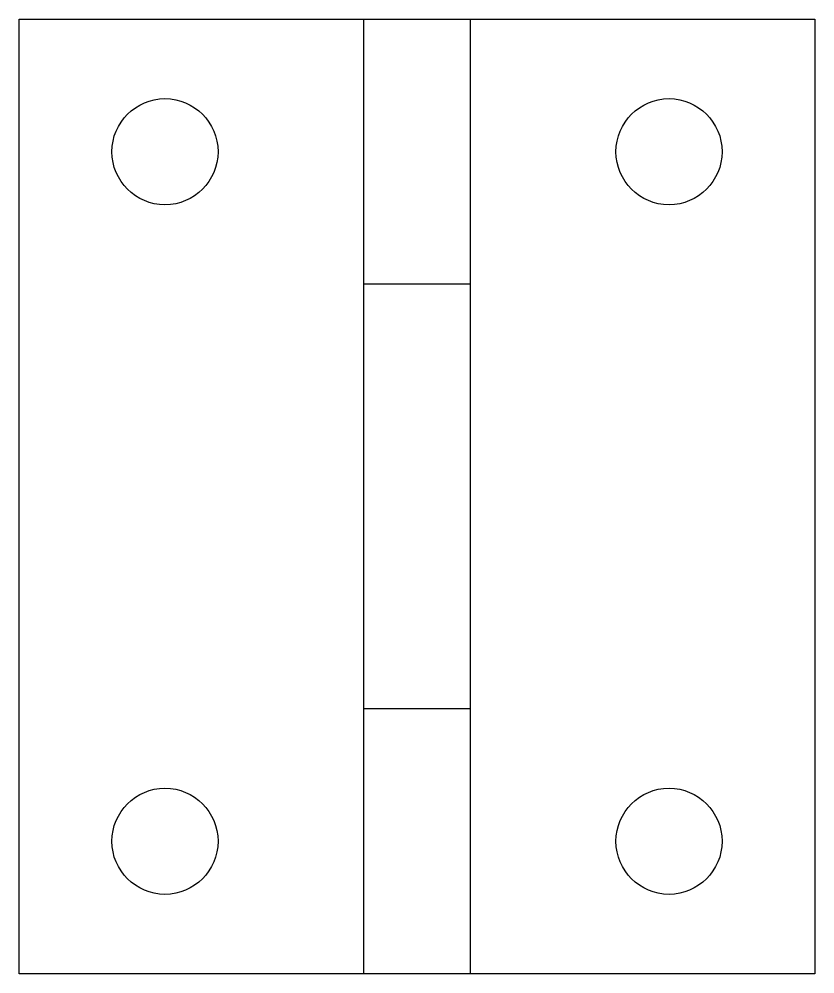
# Model space of a CAD drawing. Header units: millimetres. Extents: x 0 to 30, y 0 to 36.
import ezdxf

# ---------------------------------------------------------------- set-up
doc = ezdxf.new("R2010")
doc.units = ezdxf.units.MM

# ---------------------------------------------------------------- blocks, each defined once
blk = doc.blocks.new('Banlela-1')
at = {"color": 1}
for p, q in [((0, 36), (30, 36)), ((0, 0), (0, 36)), ((13, 0), (13, 36)), ((17, 36), (17, 0)), ((30, 36), (30, 0)), ((17, 26), (13, 26)), ((17, 10), (13, 10)), ((30, 0), (0, 0))]:
    blk.add_line(p, q, dxfattribs=at)
for centre in [(5.5, 31), (24.5, 31), (5.5, 5), (24.5, 5)]:
    blk.add_circle(centre, 2, dxfattribs=at)

msp = doc.modelspace()

# ---------------------------------------------------------------- block references
msp.add_blockref('Banlela-1', (0, 0))

doc.saveas('drawing.dxf')
